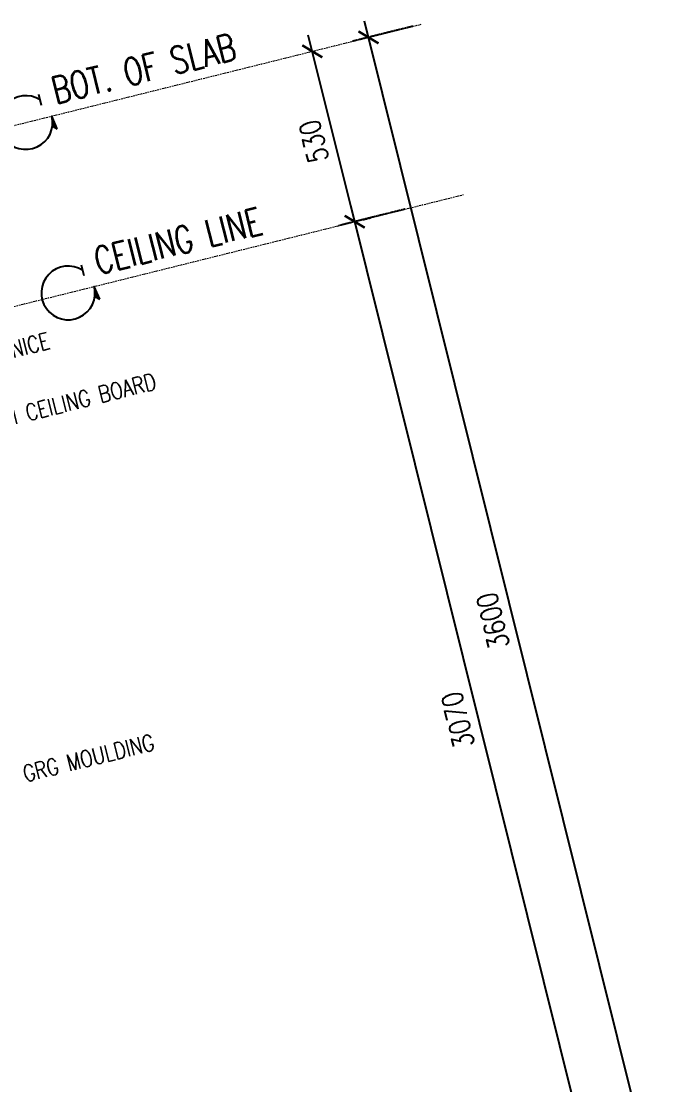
# Model space of a CAD drawing. Header units: inches. Extents: x 122939 to 389145, y 29603 to 574065.
# Drawn here: x 355449 to 357414, y 510446 to 513657 of the extents above; entities that cross this region are included whole.
import ezdxf

# ---------------------------------------------------------------- set-up
doc = ezdxf.new("R2010")
doc.units = ezdxf.units.IN
doc.header["$MEASUREMENT"] = 0
for name, pattern in [('DASHED', [0.75, 0.5, -0.25]), ('HIDDEN', [0.375, 0.25, -0.125]), ('HIDDEN2', [0.1875, 0.125, -0.0625])]:
    doc.linetypes.add(name, pattern=pattern)
for name, color, linetype in [('A-DIM', 9, 'Continuous'), ('A-Hidden', 8, 'HIDDEN'), ('Layer1', 1, 'Continuous'), ('Layer7', 8, 'Continuous')]:
    doc.layers.add(name, color=color, linetype=linetype)
doc.layers.add('ID-NOTES', color=3, linetype='Continuous', lineweight=0)
doc.styles.add('grid_250', font='romans.shx', dxfattribs={"width": 0.75, "height": 0.75})
doc.styles.add('ID-ROMANS', font='romans.shx', dxfattribs={"width": 0.8})
doc.styles.add('ZZ-Dim All', font='romans.shx', dxfattribs={"width": 0.8})
doc.dimstyles.new('DIM-100', dxfattribs={"dimscale": 50, "dimtxt": 1.25, "dimasz": 1, "dimexe": 1, "dimexo": 1, "dimgap": 0.6, "dimtad": 1, "dimdec": 0, "dimrnd": 5, "dimdsep": 46, "dimtxsty": 'ZZ-Dim All', "dimblk1": 'ARCHTICK', "dimblk2": 'ARCHTICK', "dimsah": 1, "dimcen": 1, "dimdle": 1, "dimclrd": 256, "dimclre": 8, "dimclrt": 256, "dimazin": 2, "dimtfac": 1, "dimtdec": 0, "dimtix": 1, "dimtmove": 2, "dimatfit": 2, "dimfxl": 0.1, "dimtolj": 1, "dimtzin": 0, "dimlwd": -1, "dimlwe": -1, "dimarcsym": 0})

# ---------------------------------------------------------------- blocks, each defined once
blk = doc.blocks.new('_ARCHTICK')
at = {"color": 0, "linetype": 'ByBlock', "const_width": 0.15}
blk.add_lwpolyline([(-0.5, -0.5), (0.5, 0.5)], dxfattribs=at)
blk = doc.blocks.new('*D63')
at = {"layer": 'A-DIM', "color": 8, "linetype": 'HIDDEN2', "transparency": 16777216}
blk.add_line((356606.6, 513089.3), (356406.7, 513039.5), dxfattribs=at)
at = {"layer": 'A-DIM', "transparency": 16777216}
blk.add_line((357208.5, 510023.9), (356443.1, 513100.1), dxfattribs=at)
at = {"layer": 'Defpoints', "color": 0, "transparency": 16777216}
for p in [(356655.1, 513101.4, 0), (356455.2, 513051.6), (357196.4, 510072.4)]:
    blk.add_point(p, dxfattribs=at)
at = {"layer": 'A-DIM', "transparency": 16777216, "xscale": 49.99999999999999, "yscale": 49.99999999999999, "zscale": 49.99999999999999}
for p, rotation in [((356455.2, 513051.6), 103.9714232829857), ((357196.4, 510072.4), 283.9714232829857)]:
    blk.add_blockref('_ARCHTICK', p, dxfattribs=dict(at, rotation=rotation))
at = {"layer": 'A-DIM', "color": 3, "transparency": 16777216, "insert": (356766.3, 511547.2), "char_height": 62.5, "attachment_point": 5, "rotation": 103.9714, "style": 'ZZ-Dim All'}
blk.add_mtext('\\A1;3070', dxfattribs=at)
blk = doc.blocks.new('*D64')
at = {"layer": 'A-DIM', "transparency": 16777216}
blk.add_line((356467.2, 513003.1), (356315.1, 513614.5), dxfattribs=at)
at = {"layer": 'A-DIM', "color": 8, "linetype": 'HIDDEN2', "transparency": 16777216}
blk.add_line((356479.6, 513057.7), (356503.7, 513063.7), dxfattribs=at)
at = {"layer": 'Defpoints', "color": 0, "transparency": 16777216}
for p in [(356327.2, 513565.9, 0), (356327.2, 513565.9), (356431.1, 513045.6, 0)]:
    blk.add_point(p, dxfattribs=at)
at = {"layer": 'A-DIM', "transparency": 16777216, "xscale": 49.99999999999999, "yscale": 49.99999999999999, "zscale": 49.99999999999999}
for p, rotation in [((356327.2, 513565.9), 103.9714232829857), ((356455.2, 513051.6), 283.9714232829857)]:
    blk.add_blockref('_ARCHTICK', p, dxfattribs=dict(at, rotation=rotation))
at = {"layer": 'A-DIM', "color": 3, "transparency": 16777216, "insert": (356331.8, 513294), "char_height": 62.5, "attachment_point": 5, "rotation": 103.9714, "style": 'ZZ-Dim All'}
blk.add_mtext('\\A1;530', dxfattribs=at)
blk = doc.blocks.new('*D117')
at = {"layer": 'A-DIM', "transparency": 16777216}
blk.add_line((357378, 510066.1), (356484.7, 513656.6), dxfattribs=at)
at = {"layer": 'A-DIM', "color": 8, "linetype": 'HIDDEN2', "transparency": 16777216}
for p, q in [((356631.2, 513641.6), (356448.2, 513596)), ((357397.5, 510122.5), (357414.4, 510126.7))]:
    blk.add_line(p, q, dxfattribs=at)
at = {"layer": 'Defpoints', "color": 0, "transparency": 16777216}
for p in [(356679.8, 513653.6, 0), (356496.7, 513608.1), (357349, 510110.4, 0)]:
    blk.add_point(p, dxfattribs=at)
at = {"layer": 'A-DIM', "transparency": 16777216, "xscale": 49.99999999999999, "yscale": 49.99999999999999, "zscale": 49.99999999999999}
for p, rotation in [((356496.7, 513608.1), 103.9714232829857), ((357365.9, 510114.6), 283.9714232829857)]:
    blk.add_blockref('_ARCHTICK', p, dxfattribs=dict(at, rotation=rotation))
at = {"layer": 'A-DIM', "color": 3, "transparency": 16777216, "insert": (356871.9, 511846.6), "char_height": 62.5, "attachment_point": 5, "rotation": 103.9714, "style": 'ZZ-Dim All'}
blk.add_mtext('\\A1;3600', dxfattribs=at)

msp = doc.modelspace()

# ---------------------------------------------------------------- hatches: boundary and pattern name
at = {"layer": 'Layer1'}
for points in [[(355557.999, 513331.796), (355541.667, 513370.489), (355543.32, 513339.93)], [(355685.961, 512817.476), (355669.629, 512856.168), (355671.282, 512825.609)]]:
    msp.add_hatch(color=256, dxfattribs=at).paths.add_polyline_path(points)

# ---------------------------------------------------------------- linework, layer by layer
at = {"layer": 'A-Hidden', "linetype": 'DASHED', "lineweight": 0, "ltscale": 10}
for p, q in [((348741.644, 511678.654, 0), (356655.626, 513647.64, 0)), ((348869.606, 511164.334, 0), (356783.588, 513133.319, -0.001))]:
    msp.add_line(p, q, dxfattribs=at)
at = {"layer": 'Layer1'}
for points, elevation in [([(355557.999, 513331.796), (355541.667, 513370.489), (355543.32, 513339.93)], 349.001), ([(355685.961, 512817.476), (355669.629, 512856.168), (355671.282, 512825.609)], 536.924)]:
    msp.add_lwpolyline(points, close=True, dxfattribs=dict(at, elevation=elevation))
at = {"layer": 'Layer7'}
for p, q in [((355510.754, 513402.54, 0), (355502.64, 513435.152, 0)), ((355638.716, 512888.219, 187.923), (355630.602, 512920.831, 187.923))]:
    msp.add_line(p, q, dxfattribs=at)
for centre in [(355462.972, 513350.909, 0), (355590.934, 512836.589, 187.923)]:
    msp.add_arc(centre, 81.094, 57.461395, 13.971423, dxfattribs=at)

# ---------------------------------------------------------------- texts
at = {"layer": 'ID-NOTES', "style": 'grid_250', "width": 0.75}
for s, p in [('BOT. OF SLAB ', (355553.273, 513406.167, 0)), ('CEILING LINE', (355681.235, 512891.846, 187.923))]:
    msp.add_text(s, height=81.25, rotation=13.971423, dxfattribs=at).set_placement(p)
at = {"layer": 'ID-NOTES', "char_height": 50, "width": 1075.05767, "attachment_point": 1, "rotation": 13.971423, "style": 'ID-ROMANS'}
for s, insert in [('GRG CORNICE', (355173.886, 512629.666, 0)), ('GYPSUM CEILING BOARD', (355221.302, 512439.086, 0)), ('GRG MOULDING', (355450.009, 511408.004, 0))]:
    msp.add_mtext(s, dxfattribs=dict(at, insert=insert))

# ---------------------------------------------------------------- dimensions: what is measured, and where the dimension line sits
at = {"layer": 'A-DIM'}
for base, p1, p2, picture, middle in [((356496.744, 513608.11, 0), (357349.005, 510110.403, 0.001), (356679.756, 513653.643, 0), '*D117', (356871.894, 511846.573, 0)), ((356327.214, 513565.931, 0), (356431.099, 513045.62, 0), (356327.214, 513565.931, 0), '*D64', (356331.757, 513293.983, 0)), ((356455.177, 513051.611, 0), (357196.391, 510072.433, 0), (356655.104, 513101.353, 0.001), '*D63', (356766.346, 511547.234, 0))]:
    dim = msp.add_linear_dim(base=base, p1=p1, p2=p2, angle=103.971423, dimstyle='DIM-100', override={"dimclrt": 3}, dxfattribs=at)
    dim.commit()
    dim.dimension.update_dxf_attribs({"geometry": picture, "text_midpoint": middle})

doc.saveas('drawing.dxf')
